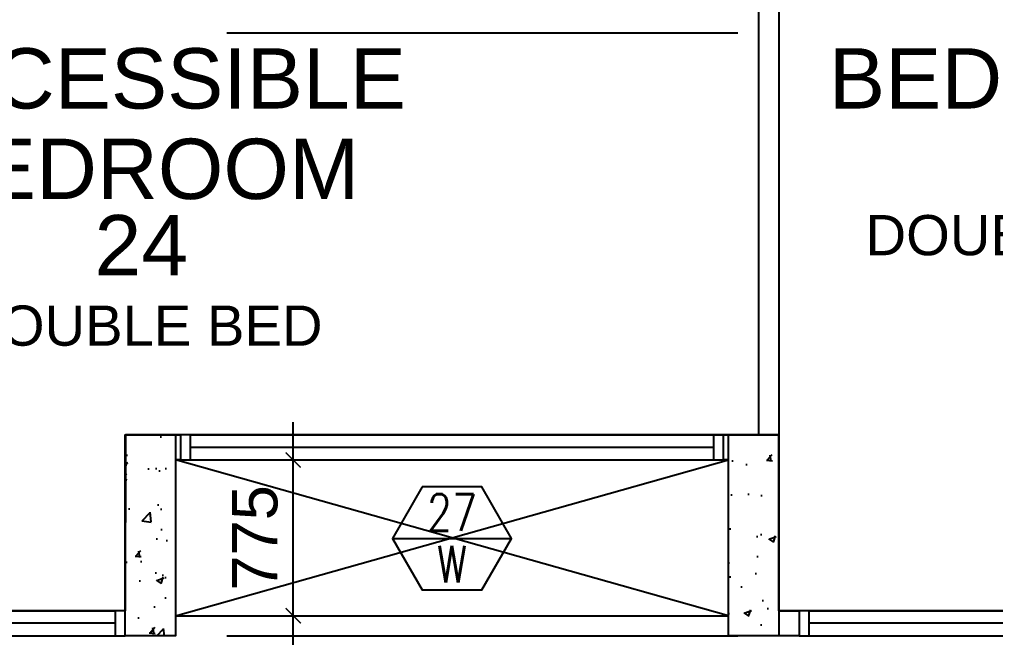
# Model space of a CAD drawing. Header units: millimetres. Extents: x -1214 to 72065, y 7230 to 56310.
# Drawn here: x 57350 to 62201, y 19992 to 23066 of the extents above; entities that cross this region are included whole.
import ezdxf
from ezdxf.enums import TextEntityAlignment as Align

# ---------------------------------------------------------------- set-up
doc = ezdxf.new("R2010")
doc.units = ezdxf.units.MM
doc.header["$MEASUREMENT"] = 0
doc.linetypes.add('CENTERX2', pattern=[101.6, 63.5, -12.7, 12.7, -12.7])
doc.layers.get('0').update_dxf_attribs({"color": 8})
doc.layers.get('Defpoints').update_dxf_attribs({"color": 8})
for name, color, linetype in [('Architectural Features', 8, 'Continuous'), ('channel', 8, 'Continuous'), ('Dry Wall', 8, 'Continuous'), ('GBP Dim', 8, 'Continuous'), ('GBP Text 200', 8, 'Continuous'), ('GBP Text GBP 250', 8, 'Continuous'), ('grid', 8, 'CENTERX2'), ('hatch', 8, 'Continuous'), ('TEXT Ref', 8, 'Continuous'), ('WALL-NEW', 8, 'Continuous'), ('WALL-STRUCTURE', 8, 'Continuous'), ('WINDOW', 8, 'Continuous'), ('Window Mark', 8, 'Continuous'), ('WINDOW-MULLION', 8, 'Continuous'), ('zzz-room mix', 8, 'Continuous')]:
    doc.layers.add(name, color=color, linetype=linetype)
doc.styles.add('BH', font='arial.ttf')
doc.styles.add('ROMANS', font='romans.shx')
doc.dimstyles.new('200 GBP', dxfattribs={"dimscale": 1.5, "dimtxt": 150, "dimasz": 50, "dimexe": 125, "dimexo": 50, "dimgap": 50, "dimtad": 1, "dimdec": 0, "dimzin": 0, "dimdsep": 46, "dimtxsty": 'BH', "dimblk": 'ARCHTICK', "dimcen": 0.09, "dimdle": 125, "dimclrd": 9, "dimclre": 9, "dimclrt": 1, "dimadec": 0, "dimazin": 0, "dimtfac": 1, "dimtdec": 0, "dimtix": 1, "dimtmove": 2, "dimatfit": 3, "dimldrblk": 'ARCHTICK', "dimfxl": 300, "dimfxlon": 1, "dimtolj": 1, "dimtzin": 0, "dimarcsym": 0})
pattern_1 = [(50, (-576161.28, 762350.3), (364.36934, -31.87817), [38.1, -419.1]), (355, (-576161.28, 762350.3), (-70.48565, 382.11329), [30.48, -335.28]), (100.451, (-576130.9, 762347.65), (293.885, 350.23338), [32.38, -356.18]), (46.1842, (-576161.3, 762451.9), (542.15808, -84.08466), [57.15, -628.65]), (96.6356, (-576116.1, 762444.9), (474.80847, 494.8511), [48.57, -534.27]), (351.184, (-576161.3, 762451.9), (474.8092, 494.85024), [45.72, -502.92]), (21, (-576110.48, 762426.5), (303.22976, -204.53104), [38.1, -419.1]), (326, (-576110.48, 762426.5), (123.60406, 368.37593), [30.48, -335.28]), (71.4514, (-576085.2, 762409.46), (426.83298, 163.84572), [32.38, -356.18]), (37.5, (-576161.28, 762350.3), (6.177207, 169.110078), [0, -331.216, 0, -340.36, 0, -336.55]), (7.5, (-576161.28, 762350.3), (133.639325, 200.36115), [0, -194.056, 0, -323.596, 0, -128.27]), (327.5, (-576274.56, 762350.3), (271.18119, -11.457488), [0, -127, 0, -396.24, 0, -525.78]), (317.5, (-576325.36, 762350.3), (296.25836, 50.85298), [0, -165.1, 0, -263.144, 0, -373.38])]

# ---------------------------------------------------------------- blocks, each defined once
blk = doc.blocks.new('A$C65CE4B9A')
at = {"layer": 'grid', "ltscale": 200}
for p, q in [((-66500, -12450), (0, -12450)), ((-66500, -14450), (0, -14450)), ((-66500, -15450), (0, -15450))]:
    blk.add_line(p, q, dxfattribs=at)
blk = doc.blocks.new('WINDOW MULLION2')
at = {"layer": 'WINDOW-MULLION', "ltscale": 100}
blk.add_lwpolyline([(25225.9, 19999.9), (25225.9, 20124.9), (25175.9, 20124.9), (25175.9, 19999.9)], close=True, dxfattribs=at)
blk = doc.blocks.new('_ArchTick')
at = {"color": 0, "const_width": 0.1}
blk.add_lwpolyline([(0.5, 0.5), (-0.5, -0.5)], dxfattribs=at)
blk = doc.blocks.new('*D198')
at = {"layer": 'Defpoints', "color": 0, "transparency": 16777216}
for p in [(55050, 20083.6), (58000, 20082.7), (58000, 17161)]:
    blk.add_point(p, dxfattribs=at)
at = {"layer": 'GBP Dim', "color": 9, "lineweight": -2, "transparency": 16777216}
for p, q in [((55050, 17611), (55050, 16973.5)), ((58000, 17611), (58000, 16973.5)), ((54862.5, 17161), (58187.5, 17161))]:
    blk.add_line(p, q, dxfattribs=at)
at = {"layer": 'GBP Dim', "color": 9, "lineweight": -2, "transparency": 16777216, "xscale": 75, "yscale": 75, "zscale": 75, "rotation": 180}
blk.add_blockref('_ArchTick', (55050, 17161), dxfattribs=at)
at = {"layer": 'GBP Dim', "color": 9, "lineweight": -2, "transparency": 16777216, "xscale": 75, "yscale": 75, "zscale": 75}
blk.add_blockref('_ArchTick', (58000, 17161), dxfattribs=at)
at = {"layer": 'GBP Dim', "transparency": 16777216, "insert": (56525, 17350.9), "char_height": 225, "attachment_point": 5, "style": 'BH'}
blk.add_mtext('\\A1;2950', dxfattribs=at)
blk = doc.blocks.new('*D199')
at = {"layer": 'Defpoints', "color": 0, "transparency": 16777216}
for p in [(64100.2, 22082.6), (61075, 20083.6), (64100.2, 17161)]:
    blk.add_point(p, dxfattribs=at)
at = {"layer": 'GBP Dim', "color": 9, "lineweight": -2, "transparency": 16777216}
for p, q in [((61075, 17611), (61075, 16973.5)), ((64100.2, 17611), (64100.2, 16973.5)), ((60887.5, 17161), (64287.7, 17161))]:
    blk.add_line(p, q, dxfattribs=at)
at = {"layer": 'GBP Dim', "color": 9, "lineweight": -2, "transparency": 16777216, "xscale": 75, "yscale": 75, "zscale": 75, "rotation": 180}
blk.add_blockref('_ArchTick', (61075, 17161), dxfattribs=at)
at = {"layer": 'GBP Dim', "color": 9, "lineweight": -2, "transparency": 16777216, "xscale": 75, "yscale": 75, "zscale": 75}
blk.add_blockref('_ArchTick', (64100.2, 17161), dxfattribs=at)
at = {"layer": 'GBP Dim', "transparency": 16777216, "insert": (62587.6, 17350.9), "char_height": 225, "attachment_point": 5, "style": 'BH'}
blk.add_mtext('\\A1;3025', dxfattribs=at)
blk = doc.blocks.new('MISCWINDOWS')
blk.add_line((-4.041, 0), (4.041, 0))
blk.add_lwpolyline([(-2.021, 3.5), (-4.041, 0), (-2.021, -3.5), (2.021, -3.5), (4.041, 0), (2.021, 3.5)], close=True)
at = {"style": 'BH'}
for tag, p in [('MARK_NUMBER', (0, 1.75)), ('DWG_NUMBER', (0, -1.75))]:
    blk.add_attdef(tag, text='', height=2.5, dxfattribs=at).set_placement(p, align=Align.MIDDLE_CENTER)
blk = doc.blocks.new('*D220')
at = {"layer": 'Defpoints', "color": 0, "transparency": 16777216}
for p in [(58000, 20083.6), (61075, 20082.7), (61075, 17161)]:
    blk.add_point(p, dxfattribs=at)
at = {"layer": 'GBP Dim', "color": 9, "lineweight": -2, "transparency": 16777216}
for p, q in [((58000, 17611), (58000, 16973.5)), ((61075, 17611), (61075, 16973.5)), ((57812.5, 17161), (61262.5, 17161))]:
    blk.add_line(p, q, dxfattribs=at)
at = {"layer": 'GBP Dim', "color": 9, "lineweight": -2, "transparency": 16777216, "xscale": 75, "yscale": 75, "zscale": 75, "rotation": 180}
blk.add_blockref('_ArchTick', (58000, 17161), dxfattribs=at)
at = {"layer": 'GBP Dim', "color": 9, "lineweight": -2, "transparency": 16777216, "xscale": 75, "yscale": 75, "zscale": 75}
blk.add_blockref('_ArchTick', (61075, 17161), dxfattribs=at)
at = {"layer": 'GBP Dim', "transparency": 16777216, "insert": (59537.5, 17350.9), "char_height": 225, "attachment_point": 5, "style": 'BH'}
blk.add_mtext('\\A1;3075', dxfattribs=at)
blk = doc.blocks.new('*D230')
at = {"layer": 'Defpoints', "color": 0, "transparency": 16777216}
for p in [(58125, 20875), (58710.5, 20875), (58125, 20100)]:
    blk.add_point(p, dxfattribs=at)
at = {"layer": 'GBP Dim', "color": 9, "lineweight": -2, "transparency": 16777216}
for p, q in [((58710.5, 19912.5), (58710.5, 21062.5)), ((58260.5, 20875), (58898, 20875)), ((58260.5, 20100), (58898, 20100))]:
    blk.add_line(p, q, dxfattribs=at)
at = {"layer": 'GBP Dim', "color": 9, "lineweight": -2, "transparency": 16777216, "xscale": 75, "yscale": 75, "zscale": 75}
for p, rotation in [((58710.5, 20875), 90), ((58710.5, 20100), 270)]:
    blk.add_blockref('_ArchTick', p, dxfattribs=dict(at, rotation=rotation))
at = {"layer": 'GBP Dim', "transparency": 16777216, "insert": (58521.1, 20487.5), "char_height": 225, "attachment_point": 5, "rotation": 90, "style": 'BH'}
blk.add_mtext('\\A1;775', dxfattribs=at)

msp = doc.modelspace()

# ---------------------------------------------------------------- hatches: boundary and pattern name
at = {"layer": 'hatch'}
h = msp.add_hatch(dxfattribs=at)
h.set_pattern_fill('AR-CONC', color=256, scale=2, style=0)
h.set_pattern_definition(pattern_1)
h.paths.add_polyline_path([(58125, 20000), (57875, 20000), (57875, 21000), (58125, 21000)])
h = msp.add_hatch(dxfattribs=at)
h.set_pattern_fill('AR-CONC', color=256, scale=2, style=0)
h.set_pattern_definition(pattern_1)
h.paths.add_polyline_path([(61125, 20000), (60875, 20000), (60875, 21000), (61125, 21000)])

# ---------------------------------------------------------------- linework, layer by layer
at = {"layer": 'Architectural Features', "ltscale": 50}
msp.add_line((58125, 20100), (60875, 20100), dxfattribs=at)
at = {"layer": 'channel', "ltscale": 1000}
for p, q in [((60875, 20100), (58125, 20875)), ((58125, 20100), (60875, 20875))]:
    msp.add_line(p, q, dxfattribs=at)
at = {"layer": 'Dry Wall'}
msp.add_lwpolyline([(61025, 23770.1), (61125, 23770.1), (61125, 21000), (61025, 21000)], close=True, dxfattribs=at)
at = {"layer": 'WALL-NEW'}
for points in [[(58125, 21000), (58150, 21000), (58150, 20875)], [(60875, 20875), (60850, 20875), (60850, 21000), (60875, 21000), (60875, 21000)], [(58150, 20875), (58125, 20875)], [(61125, 20125), (61225, 20125), (61225, 20000), (61125, 20000)]]:
    msp.add_lwpolyline(points, dxfattribs=at)
at = {"layer": 'WALL-STRUCTURE'}
for points in [[(58125, 21000), (58125, 20000), (57875, 20000), (57875, 21000), (58125, 21000)], [(60875, 21000), (60875, 21000), (61125, 21000), (61125, 20000), (60875, 20000), (60875, 21000)]]:
    msp.add_lwpolyline(points, dxfattribs=at)
at = {"layer": 'WINDOW'}
for points in [[(58200, 21000), (60800, 21000)], [(60800, 20937.5), (58200, 20937.5)], [(58200, 20875), (60799.7, 20875)], [(55225, 20125), (57825, 20125)], [(61275, 20125), (63650, 20125)], [(57825, 20062.5), (55225, 20062.5)], [(63650, 20062.5), (61275, 20062.5)], [(55225, 20000), (57825, 20000)], [(61275, 20000), (63650, 20000)]]:
    msp.add_lwpolyline(points, dxfattribs=at)
at = {"layer": 'zzz-room mix'}
msp.add_lwpolyline([(63800, 23000), (63800, 20125), (61124.1, 20124.9), (61125, 21000), (57876.2, 21000), (57875, 20125), (55100, 20125), (55100, 24300), (57300, 24300), (57300, 27000.1), (57300, 27000.1), (60425, 27000.1), (60425, 25800), (61063.3, 25800), (61125, 25800.1), (61125, 26299.9), (62200, 26299.9), (62200, 27000.1), (63800, 27000.1), (63800, 24300), (63974.2, 24300), (63974.2, 23000)], close=True, dxfattribs=at)

# ---------------------------------------------------------------- block references
at = {"layer": 'TEXT Ref'}
msp.add_blockref('A$C65CE4B9A', (69000, 35450), dxfattribs=at)
at = {"layer": 'Window Mark'}
ref = msp.add_blockref('MISCWINDOWS', (59499.9, 20485.2), dxfattribs=dict(at, xscale=73.25, yscale=73.25, zscale=73.25))
ref.add_attrib('MARK_NUMBER', '27', dxfattribs={"layer": '0', "height": 183.12, "style": 'ROMANS', "width": 0.8}).set_placement((59499.9, 20613.4), align=Align.MIDDLE_CENTER)
ref.add_attrib('DWG_NUMBER', 'W', dxfattribs={"layer": '0', "height": 183.1, "style": 'ROMANS', "width": 0.8}).set_placement((59499.9, 20357), align=Align.MIDDLE_CENTER)
at = {"layer": 'WINDOW-MULLION'}
for p in [(32974.1, 875.1), (35624.1, 875.1), (32649.1, 0.1), (36049.1, 0.1)]:
    msp.add_blockref('WINDOW MULLION2', p, dxfattribs=at)

# ---------------------------------------------------------------- texts
at = {"layer": 'GBP Text 200', "style": 'BH'}
for p in [(62456, 21893.5), (57956, 21443.5)]:
    msp.add_text('DOUBLE BED', height=200, dxfattribs=at).set_placement(p, align=Align.CENTER)
at = {"layer": 'GBP Text GBP 250', "style": 'BH'}
for s, p in [('ACCESSIBLE', (57956, 22623.4)), ('BEDROOM', (62456, 22623.4)), ('BEDROOM', (57956, 22173.4)), ('24', (57956, 21793.5))]:
    msp.add_text(s, height=300, dxfattribs=at).set_placement(p, align=Align.CENTER)

# ---------------------------------------------------------------- dimensions: what is measured, and where the dimension line sits
at = {"layer": 'GBP Dim'}
for base, p1, p2, picture, middle in [((64100.2, 17161), (61075, 20083.6), (64100.2, 22082.6), '*D199', (62587.6, 17350.9)), ((58000, 17161), (55050, 20083.6), (58000, 20082.7), '*D198', (56525, 17350.9)), ((61075, 17161), (58000, 20083.6), (61075, 20082.7), '*D220', (59537.5, 17350.9))]:
    dim = msp.add_linear_dim(base=base, p1=p1, p2=p2, dimstyle='200 GBP', override={"dimclrt": 256, "dimfxl": 300, "dimfxlon": 1}, dxfattribs=at)
    dim.commit()
    dim.dimension.update_dxf_attribs({"geometry": picture, "text_midpoint": middle})
dim = msp.add_linear_dim(base=(58710.5, 20875), p1=(58125, 20100), p2=(58125, 20875), angle=90, dimstyle='200 GBP', override={"dimclrt": 256}, dxfattribs=at)
dim.commit()
dim.dimension.update_dxf_attribs({"geometry": '*D230', "text_midpoint": (58521.1, 20487.5)})

doc.saveas('drawing.dxf')
